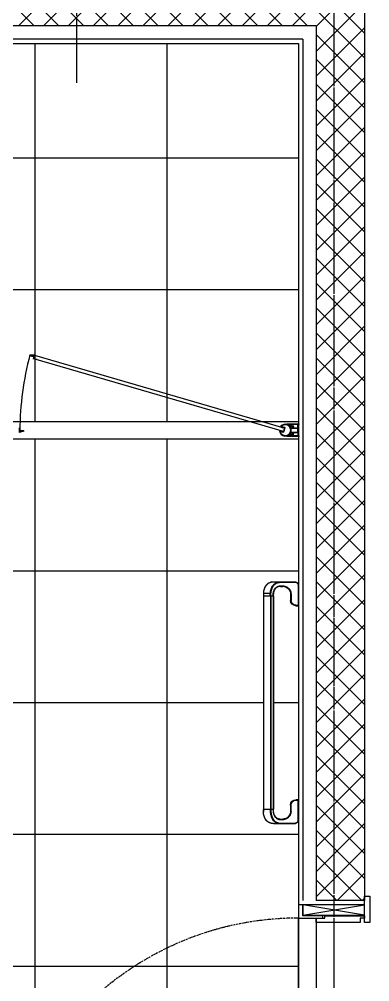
# Model space of a CAD drawing. Header units: millimetres. Extents: x 18456 to 179493, y -203649 to 469211.
# Drawn here: x 151276 to 152073, y 355508 to 357697 of the extents above; entities that cross this region are included whole.
import ezdxf

# ---------------------------------------------------------------- set-up
doc = ezdxf.new("R2010")
doc.units = ezdxf.units.MM
doc.linetypes.add('X-평면도(기본형)$0$CEN', pattern=[52.5, 50, -1, 0.5, -1])
doc.linetypes.add('X-평면도(기본형)$0$CENN', pattern=[6.3, 4, -1, 0.3, -1])
for name, color, linetype, true_color in [('X-평면도(기본형)$0$40HAT', 9, 'Continuous', 0x808080), ('X-평면도(기본형)$0$CEN', 1, 'X-평면도(기본형)$0$CEN', 0xff0000), ('X-평면도(기본형)$0$DOOR', 4, 'Continuous', 0x00ffff), ('X-평면도(기본형)$0$FIN', 9, 'Continuous', 0x808080), ('X-평면도(기본형)$0$FUR', 6, 'Continuous', 0xff00ff), ('X-평면도(기본형)$0$MC', 7, 'Continuous', 0x7f7fff), ('X-평면도(기본형)$0$TIL', 5, 'Continuous', 0x0000ff), ('X-평면도(기본형)$0$W2', 3, 'Continuous', 0x00ff00)]:
    doc.layers.add(name, color=color, linetype=linetype, true_color=true_color)

# ---------------------------------------------------------------- blocks, each defined once
blk = doc.blocks.new('X-평면도(기본형)$0$wd160750')
at = {"layer": 'X-평면도(기본형)$0$DOOR', "color": 1, "true_color": 0xff0000}
for p, q in [((23, 0), (0, 140)), ((23, 140), (0, 0)), ((727, 0), (750, 140)), ((727, 140), (750, 0))]:
    blk.add_line(p, q, dxfattribs=at)
at = {"layer": 'X-평면도(기본형)$0$DOOR', "color": 6, "true_color": 0xff00ff}
blk.add_lwpolyline([(30, 150), (70, 150), (70, 840), (30, 840)], close=True, dxfattribs=at)
at = {"layer": 'X-평면도(기본형)$0$DOOR'}
for points in [[(0, 140), (0, 150), (30, 150), (30, 95), (25, 95), (25, 140)], [(0, 0), (0, 140), (23, 140), (23, 0)], [(750, 140), (750, 150), (720, 150), (720, 95), (725, 95), (725, 140)], [(750, 0), (750, 140), (727, 140), (727, 0)], [(40, 110), (30, 110), (30, 90), (25, 90), (25, 0), (30, 0), (30, 10), (40, 10)], [(710, 110), (720, 110), (720, 90), (725, 90), (725, 0), (720, 0), (720, 10), (710, 10)], [(-20, 0), (40, 0), (40, -12), (-20, -12)], [(710, 0), (770, 0), (770, -12), (710, -12)]]:
    blk.add_lwpolyline(points, close=True, dxfattribs=at)
at = {"layer": 'X-평면도(기본형)$0$DOOR', "color": 8, "true_color": 0x808080}
blk.add_lwpolyline([(30, 150), (720, 150), (720, 110), (30, 110)], close=True, dxfattribs=at)
at = {"layer": 'X-평면도(기본형)$0$DOOR', "color": 1, "linetype": 'X-평면도(기본형)$0$CENN', "true_color": 0xff0000}
blk.add_arc((30, 150), 690, 0, 86.6766, dxfattribs=at)
blk = doc.blocks.new('X-평면도(기본형)$0$KH-530S-1 TOP')
at = {"layer": 'X-평면도(기본형)$0$FUR', "linetype": 'Continuous'}
for p, q in [((830447.8, -150945.6), (830447.8, -150895.5)), ((830449, -150895.5), (830447.8, -150895.5)), ((830449, -150929.2), (830449, -150895.5)), ((830455, -150889.5), (830455, -150888.4)), ((830455, -150888.4), (830502.1, -150888.4)), ((830455, -150889.5), (830501, -150889.5)), ((830501, -150894.5), (830501, -150889.5)), ((830502.1, -150894.5), (830501, -150894.5)), ((830502.1, -150888.4), (830502.1, -150894.5)), ((830990.7, -150888.4), (830943.5, -150888.4)), ((830943.5, -150894.5), (830943.5, -150888.4)), ((830943.5, -150894.5), (830944.7, -150894.5)), ((830990.7, -150889.5), (830944.7, -150889.5)), ((830944.7, -150894.5), (830944.7, -150889.5)), ((830990.7, -150889.5), (830990.7, -150888.4)), ((830996.7, -150895.5), (830997.8, -150895.5)), ((830996.7, -150929.2), (830996.7, -150895.5)), ((830997.8, -150945.6), (830997.8, -150895.5)), ((830466.3, -150909.6), (830465.7, -150908.6)), ((830476, -150906.7), (830476, -150905.5)), ((830476, -150905.5), (830490, -150905.5)), ((830490, -150906.7), (830476, -150906.7)), ((830490, -150906.7), (830490, -150905.5)), ((830969.7, -150905.5), (830955.7, -150905.5)), ((830955.7, -150906.7), (830955.7, -150905.5)), ((830969.7, -150906.7), (830955.7, -150906.7)), ((830969.7, -150906.7), (830969.7, -150905.5)), ((830979.4, -150909.6), (830980, -150908.6)), ((830457, -150929.2), (830457, -150924.3)), ((830458.1, -150929.6), (830458.1, -150924.5)), ((830987.5, -150929.6), (830987.5, -150924.5)), ((830988.7, -150929.2), (830988.7, -150924.3)), ((830448.2, -150949.4), (830448.2, -150949.4)), ((830455.2, -150961.8), (830455.9, -150962.4)), ((830480.1, -150951.1), (830474, -150951.1)), ((830480.1, -150952.7), (830474, -150952.7)), ((830476, -150945.6), (830476, -150946.1)), ((830476, -150945.6), (830480.1, -150945.6)), ((830480.1, -150946.1), (830476, -150946.1)), ((830480.1, -150945.6), (830480.1, -150968.4)), ((830480.1, -150947.4), (830480.6, -150947.4)), ((830480.1, -150951.6), (830480.6, -150951.6)), ((830480.1, -150966.6), (830480.6, -150966.6)), ((830480.6, -150968.3), (830480.6, -150945.7)), ((830965, -150945.7), (830480.6, -150945.7)), ((830965, -150946.2), (830480.6, -150946.2)), ((830965, -150951.1), (830480.6, -150951.1)), ((830965, -150952.5), (830480.6, -150952.5)), ((830965, -150945.7), (830965, -150968.3)), ((830965.5, -150947.4), (830965, -150947.4)), ((830965.5, -150951.6), (830965, -150951.6)), ((830965.5, -150966.6), (830965, -150966.6)), ((830965.5, -150945.6), (830969.7, -150945.6)), ((830965.5, -150945.6), (830965.5, -150968.4)), ((830965.5, -150946.1), (830969.7, -150946.1)), ((830965.5, -150951.1), (830971.7, -150951.1)), ((830965.5, -150952.7), (830971.7, -150952.7)), ((830969.7, -150945.6), (830969.7, -150946.1)), ((830971.7, -150968.4), (830971.7, -150951.1)), ((830997.5, -150949.4), (830997.5, -150949.4)), ((830474, -150968.2), (830480.1, -150968.2)), ((830480.1, -150968.4), (830474, -150968.4)), ((830965, -150968.1), (830480.6, -150968.1)), ((830965, -150968.3), (830480.6, -150968.3)), ((830971.7, -150968.2), (830965.5, -150968.2)), ((830971.7, -150968.4), (830965.5, -150968.4))]:
    blk.add_line(p, q, dxfattribs=at)
for points in [[(830470.2, -150944.8), (830469.5, -150944.6), (830468.7, -150944.3), (830467.8, -150943.9), (830467, -150943.5), (830466.2, -150943.1), (830465.4, -150942.7), (830464.6, -150942.2), (830463.9, -150941.6), (830463.3, -150941.1), (830462.6, -150940.5), (830462, -150939.9), (830461.5, -150939.2), (830460.9, -150938.5), (830460.4, -150937.8), (830460, -150937.1), (830459.6, -150936.3), (830459.3, -150935.5), (830459, -150934.7), (830458.7, -150933.8), (830458.5, -150933), (830458.3, -150932.1), (830458.2, -150931.2), (830458.2, -150930.3), (830458.1, -150929.6)], [(830987.5, -150929.6), (830987.5, -150930.3), (830987.5, -150931.2), (830987.4, -150932.1), (830987.2, -150933), (830987, -150933.8), (830986.7, -150934.7), (830986.4, -150935.5), (830986.1, -150936.3), (830985.7, -150937.1), (830985.3, -150937.8), (830984.8, -150938.5), (830984.2, -150939.2), (830983.7, -150939.9), (830983.1, -150940.5), (830982.4, -150941.1), (830981.8, -150941.6), (830981.1, -150942.2), (830980.3, -150942.7), (830979.5, -150943.1), (830978.7, -150943.5), (830977.9, -150943.9), (830977, -150944.3), (830976.2, -150944.6), (830975.5, -150944.8)], [(830447.8, -150945.6), (830447.9, -150946.5), (830447.9, -150947.6), (830448.1, -150948.7), (830448.2, -150949.8), (830448.5, -150950.8), (830448.8, -150951.9), (830449.1, -150952.9), (830449.5, -150953.9), (830449.9, -150954.9), (830450.4, -150955.8), (830451, -150956.8), (830451.6, -150957.7), (830452.2, -150958.6), (830452.9, -150959.4), (830453.6, -150960.2), (830454.4, -150961), (830455.2, -150961.8)], [(830989.8, -150962.4), (830990.5, -150961.8), (830991.3, -150961), (830992.1, -150960.2), (830992.8, -150959.4), (830993.5, -150958.6), (830994.1, -150957.7), (830994.7, -150956.8), (830995.3, -150955.9), (830995.8, -150954.9), (830996.2, -150953.9), (830996.6, -150952.9), (830996.9, -150951.9), (830997.2, -150950.8), (830997.5, -150949.8), (830997.6, -150948.7), (830997.8, -150947.6), (830997.8, -150946.5), (830997.8, -150945.6)]]:
    blk.add_lwpolyline(points, dxfattribs=at)
for centre, radius, start, end in [((830455, -150895.5), 7.15, 90, 180), ((830455, -150895.5), 6, 90, 180), ((830490, -150894.5), 12.2, 270, 0), ((830490, -150894.5), 11, 270, 0), ((830955.7, -150894.5), 12.2, 180, 270), ((830955.7, -150894.5), 11, 180, 270), ((830990.7, -150895.5), 7.15, 0, 90), ((830990.7, -150895.5), 6, 0, 90), ((830476, -150924.5), 17.9, 90, 180), ((830476, -150924.5), 19, 90, 122.8983), ((830969.7, -150924.5), 19, 57.1017, 90), ((830969.7, -150924.5), 17.9, 0, 90), ((830470.4, -150945.6), 22.5, 179.9974, 182.9154), ((830470.1, -150945.6), 22.3, 182.919, 183.9707), ((830469.9, -150945.6), 22, 183.9685, 186.2364), ((830469.6, -150945.6), 21.8, 186.239, 187.046), ((830469.4, -150945.6), 21.5, 187.0414, 189.9541), ((830471.3, -150942.9), 24.7, 231.3106, 231.75), ((830974.4, -150942.9), 24.7, 308.25, 308.6894), ((830976.3, -150945.6), 21.5, 350.0464, 352.9594), ((830975.8, -150945.6), 22, 353.7647, 356.0327), ((830976.1, -150945.6), 21.8, 352.9547, 353.7621), ((830975.3, -150945.6), 22.5, 357.0855, 0.0026), ((830975.6, -150945.6), 22.3, 356.0305, 357.0819)]:
    blk.add_arc(centre, radius, start, end, dxfattribs=at)
for points, knots in [([(830501, -150889.5), (830501.1, -150889.5), (830501.2, -150889.4), (830501.4, -150889.2), (830501.6, -150889), (830501.7, -150888.8), (830501.9, -150888.7), (830502, -150888.6), (830502, -150888.5), (830502.1, -150888.5), (830502.1, -150888.4), (830502.1, -150888.4), (830502.1, -150888.4), (830502.1, -150888.4)], [0, 0, 0, 0, 0.273421, 0.542841, 0.803517, 1.049277, 1.270838, 1.36857, 1.454933, 1.526701, 1.580117, 1.613258, 1.626429, 1.626429, 1.626429, 1.626429]), ([(830944.7, -150889.5), (830944.6, -150889.5), (830944.5, -150889.4), (830944.3, -150889.2), (830944.1, -150889), (830944, -150888.8), (830943.8, -150888.7), (830943.7, -150888.6), (830943.7, -150888.5), (830943.6, -150888.5), (830943.6, -150888.4), (830943.6, -150888.4), (830943.6, -150888.4), (830943.5, -150888.4)], [0, 0, 0, 0, 0.273421, 0.542841, 0.803517, 1.049277, 1.270838, 1.36857, 1.454933, 1.526701, 1.580117, 1.613258, 1.626429, 1.626429, 1.626429, 1.626429]), ([(830457, -150924.3), (830457, -150922.7), (830457.4, -150919.6), (830459.1, -150915.3), (830461.9, -150911.5), (830464.4, -150909.4), (830465.7, -150908.6)], [0, 0, 0, 0, 4.601942, 9.262095, 13.951856, 18.650133, 18.650133, 18.650133, 18.650133]), ([(830988.7, -150924.3), (830988.7, -150922.7), (830988.3, -150919.6), (830986.6, -150915.3), (830983.8, -150911.5), (830981.3, -150909.4), (830980, -150908.6)], [0, 0, 0, 0, 4.601942, 9.262095, 13.951856, 18.650133, 18.650133, 18.650133, 18.650133]), ([(830449, -150929.2), (830448.9, -150929.2), (830448.6, -150929.2), (830448.4, -150929.3), (830448.2, -150929.3), (830448.1, -150929.4), (830447.9, -150929.4), (830447.8, -150929.5), (830447.8, -150929.6)], [0, 0, 0, 0, 0.440988, 0.642531, 0.822402, 0.975483, 1.098602, 1.261762, 1.261762, 1.261762, 1.261762]), ([(830455.9, -150946.6), (830454.6, -150945.6), (830452.3, -150943.3), (830449.7, -150939.1), (830448.2, -150934.5), (830447.8, -150931.2), (830447.8, -150929.6)], [0, 0, 0, 0, 4.838628, 9.636886, 14.480568, 19.431019, 19.431019, 19.431019, 19.431019]), ([(830456.7, -150945.2), (830455.5, -150944.3), (830453.3, -150942.2), (830450.8, -150938.3), (830449.3, -150933.9), (830449, -150930.8), (830449, -150929.2)], [0, 0, 0, 0, 4.573855, 9.111983, 13.696208, 18.384347, 18.384347, 18.384347, 18.384347]), ([(830456.7, -150945.2), (830456.5, -150945.3), (830456.3, -150945.6), (830456.1, -150945.9), (830455.9, -150946.2), (830455.9, -150946.5), (830455.9, -150946.6)], [0, 0, 0, 0, 0.43664, 0.881561, 1.278008, 1.58144, 1.58144, 1.58144, 1.58144]), ([(830474, -150951.1), (830472.4, -150951.1), (830469.2, -150950.8), (830464.6, -150949.7), (830460.4, -150947.9), (830457.8, -150946.2), (830456.7, -150945.2)], [0, 0, 0, 0, 4.77972, 9.505934, 14.131864, 18.622684, 18.622684, 18.622684, 18.622684]), ([(830458.1, -150924.5), (830458.1, -150924.5), (830458.1, -150924.4), (830457.9, -150924.4), (830457.8, -150924.4), (830457.6, -150924.3), (830457.4, -150924.3), (830457.1, -150924.3), (830457, -150924.3)], [0, 0, 0, 0, 0.136541, 0.252864, 0.401806, 0.579319, 0.779705, 1.220335, 1.220335, 1.220335, 1.220335]), ([(830469.9, -150945.2), (830468.1, -150944.7), (830465.4, -150943.6), (830462.4, -150941.4), (830460.5, -150939.4), (830458.9, -150937.2), (830457.8, -150934.7), (830457.1, -150932), (830457, -150930.1), (830457, -150929.2)], [0, 0, 0, 0, 5.697319, 8.478851, 11.221022, 13.942253, 16.664795, 19.408929, 22.189651, 22.189651, 22.189651, 22.189651]), ([(830458.1, -150929.4), (830458, -150929.4), (830457.9, -150929.3), (830457.5, -150929.2), (830457.2, -150929.2), (830457, -150929.2)], [0, 0, 0, 0, 0.191673, 0.458247, 1.137682, 1.137682, 1.137682, 1.137682]), ([(830458.1, -150929.6), (830458.1, -150929.5), (830458.1, -150929.5), (830458.1, -150929.5), (830458.1, -150929.4)], [0, 0, 0, 0, 0.0283776, 0.1267171, 0.1267171, 0.1267171, 0.1267171]), ([(830470.2, -150944.8), (830470.2, -150944.8), (830470.2, -150944.8), (830470.1, -150944.8), (830470.1, -150944.9), (830470, -150945.1), (830469.9, -150945.2), (830469.9, -150945.2)], [0, 0, 0, 0, 0.0624954, 0.1133584, 0.1790971, 0.3537054, 0.5781731, 0.5781731, 0.5781731, 0.5781731]), ([(830476, -150946.1), (830475.5, -150946.1), (830473.4, -150946), (830471.4, -150945.7), (830469.9, -150945.2)], [0, 0, 0, 0, 1.54704, 6.149964, 6.149964, 6.149964, 6.149964]), ([(830470.2, -150944.8), (830470.7, -150944.9), (830472.6, -150945.4), (830474.5, -150945.6), (830476, -150945.6)], [0, 0, 0, 0, 1.449088, 5.835684, 5.835684, 5.835684, 5.835684]), ([(830975.5, -150944.8), (830975, -150944.9), (830973.1, -150945.4), (830971.2, -150945.6), (830969.7, -150945.6)], [0, 0, 0, 0, 1.449088, 5.835684, 5.835684, 5.835684, 5.835684]), ([(830969.7, -150946.1), (830970.2, -150946.1), (830972.3, -150946), (830974.3, -150945.7), (830975.8, -150945.2)], [0, 0, 0, 0, 1.54704, 6.149964, 6.149964, 6.149964, 6.149964]), ([(830971.7, -150951.1), (830973.3, -150951.1), (830976.5, -150950.8), (830981.1, -150949.7), (830985.3, -150947.9), (830987.9, -150946.2), (830989, -150945.2)], [0, 0, 0, 0, 4.77972, 9.505934, 14.131864, 18.622684, 18.622684, 18.622684, 18.622684]), ([(830975.5, -150944.8), (830975.5, -150944.8), (830975.5, -150944.8), (830975.6, -150944.8), (830975.6, -150944.9), (830975.7, -150945.1), (830975.8, -150945.2), (830975.8, -150945.2)], [0, 0, 0, 0, 0.0624955, 0.1133584, 0.1790972, 0.3537054, 0.578173, 0.578173, 0.578173, 0.578173]), ([(830975.8, -150945.2), (830977.6, -150944.7), (830980.3, -150943.6), (830983.3, -150941.4), (830985.2, -150939.4), (830986.8, -150937.2), (830987.9, -150934.7), (830988.6, -150932), (830988.7, -150930.1), (830988.7, -150929.2)], [0, 0, 0, 0, 5.697319, 8.478851, 11.221022, 13.942253, 16.664795, 19.408929, 22.189651, 22.189651, 22.189651, 22.189651]), ([(830987.5, -150924.5), (830987.5, -150924.5), (830987.6, -150924.4), (830987.8, -150924.4), (830987.9, -150924.4), (830988.1, -150924.3), (830988.3, -150924.3), (830988.6, -150924.3), (830988.7, -150924.3)], [0, 0, 0, 0, 0.136541, 0.252864, 0.401806, 0.579319, 0.779705, 1.220335, 1.220335, 1.220335, 1.220335]), ([(830987.5, -150929.6), (830987.5, -150929.5), (830987.6, -150929.5), (830987.6, -150929.5), (830987.6, -150929.4)], [0, 0, 0, 0, 0.0283776, 0.1267171, 0.1267171, 0.1267171, 0.1267171]), ([(830987.6, -150929.4), (830987.7, -150929.4), (830987.8, -150929.3), (830988.2, -150929.2), (830988.5, -150929.2), (830988.7, -150929.2)], [0, 0, 0, 0, 0.191673, 0.458247, 1.137682, 1.137682, 1.137682, 1.137682]), ([(830989, -150945.2), (830990.2, -150944.3), (830992.4, -150942.2), (830994.9, -150938.3), (830996.4, -150933.9), (830996.7, -150930.8), (830996.7, -150929.2)], [0, 0, 0, 0, 4.573855, 9.111983, 13.696208, 18.384347, 18.384347, 18.384347, 18.384347]), ([(830989, -150945.2), (830989.2, -150945.3), (830989.4, -150945.6), (830989.6, -150945.9), (830989.8, -150946.2), (830989.8, -150946.5), (830989.8, -150946.6)], [0, 0, 0, 0, 0.43664, 0.881561, 1.278008, 1.58144, 1.58144, 1.58144, 1.58144]), ([(830989.8, -150946.6), (830991.1, -150945.6), (830993.4, -150943.3), (830996, -150939.1), (830997.5, -150934.5), (830997.8, -150931.2), (830997.8, -150929.6)], [0, 0, 0, 0, 4.838628, 9.636886, 14.480568, 19.431019, 19.431019, 19.431019, 19.431019]), ([(830996.7, -150929.2), (830996.8, -150929.2), (830997.1, -150929.2), (830997.3, -150929.3), (830997.5, -150929.3), (830997.6, -150929.4), (830997.8, -150929.4), (830997.8, -150929.5), (830997.8, -150929.6)], [0, 0, 0, 0, 0.440988, 0.642531, 0.822402, 0.975483, 1.098602, 1.261762, 1.261762, 1.261762, 1.261762]), ([(830448.2, -150949.4), (830448.4, -150950.7), (830449.1, -150953.1), (830450.7, -150956.5), (830453, -150959.6), (830454.9, -150961.4), (830455.9, -150962.2)], [0, 0, 0, 0, 3.782075, 7.546649, 11.332033, 15.175038, 15.175038, 15.175038, 15.175038]), ([(830474, -150952.7), (830472.3, -150952.7), (830469, -150952.4), (830464.2, -150951.2), (830459.8, -150949.3), (830457.1, -150947.6), (830455.9, -150946.6)], [0, 0, 0, 0, 4.999589, 9.943207, 14.781928, 19.479328, 19.479328, 19.479328, 19.479328]), ([(830455.9, -150962.4), (830455.9, -150962.4), (830455.9, -150962.3), (830455.9, -150962.2), (830455.9, -150962.2)], [0, 0, 0, 0, 0.0503004, 0.2288824, 0.2288824, 0.2288824, 0.2288824]), ([(830455.9, -150962.4), (830457.2, -150963.3), (830459.8, -150965.1), (830464.3, -150967), (830469, -150968.2), (830472.3, -150968.4), (830474, -150968.4)], [0, 0, 0, 0, 4.692054, 9.512763, 14.429729, 19.39831, 19.39831, 19.39831, 19.39831]), ([(830456, -150962.3), (830457.2, -150963.2), (830459.9, -150965), (830464.3, -150966.8), (830469.1, -150968), (830472.4, -150968.2), (830474, -150968.2)], [0, 0, 0, 0, 4.655129, 9.447671, 14.342112, 19.290856, 19.290856, 19.290856, 19.290856]), ([(830971.7, -150952.7), (830973.4, -150952.7), (830976.7, -150952.4), (830981.5, -150951.2), (830985.9, -150949.3), (830988.6, -150947.6), (830989.8, -150946.6)], [0, 0, 0, 0, 4.999589, 9.943207, 14.781928, 19.479328, 19.479328, 19.479328, 19.479328]), ([(830989.7, -150962.3), (830988.5, -150963.2), (830985.8, -150965), (830981.4, -150966.8), (830976.6, -150968), (830973.3, -150968.2), (830971.7, -150968.2)], [0, 0, 0, 0, 4.655129, 9.447671, 14.342112, 19.290856, 19.290856, 19.290856, 19.290856]), ([(830989.8, -150962.4), (830988.5, -150963.3), (830985.9, -150965.1), (830981.4, -150967), (830976.7, -150968.2), (830973.4, -150968.4), (830971.7, -150968.4)], [0, 0, 0, 0, 4.692054, 9.512763, 14.429729, 19.39831, 19.39831, 19.39831, 19.39831]), ([(830997.5, -150949.4), (830997.3, -150950.7), (830996.6, -150953.1), (830995, -150956.5), (830992.7, -150959.6), (830990.8, -150961.4), (830989.8, -150962.2)], [0, 0, 0, 0, 3.782076, 7.546651, 11.332035, 15.175041, 15.175041, 15.175041, 15.175041]), ([(830989.8, -150962.4), (830989.8, -150962.4), (830989.8, -150962.3), (830989.8, -150962.2), (830989.8, -150962.2)], [0, 0, 0, 0, 0.0503003, 0.2288822, 0.2288822, 0.2288822, 0.2288822])]:
    blk.add_open_spline(points, degree=3, knots=knots, dxfattribs=at)
blk = doc.blocks.new('X-평면도(기본형)$0$ba15002700')
at = {"layer": 'X-평면도(기본형)$0$FUR', "true_color": 0x808080}
for points in [[(888.4, -709.3), (888.2, -710.1), (888.2, -710.1), (888.2, -710.1), (888.2, -710.1), (888.2, -710.1), (888.2, -710.2), (888.2, -710.2), (888.2, -710.2), (888.2, -710.2), (888.2, -710.2), (888.2, -710.2), (888.2, -710.2), (888.2, -710.2), (888.2, -710.2), (888.2, -710.2), (888.2, -710.3), (888.2, -710.3), (888.2, -710.3), (888.2, -710.3), (888.2, -710.3), (888.2, -710.3), (888.2, -710.3), (888.2, -710.3), (888.2, -710.3), (888.2, -710.3), (888.3, -710.3), (888.3, -710.4), (888.3, -710.4), (888.3, -710.4), (888.3, -710.4), (888.3, -710.4), (888.3, -710.4), (888.3, -710.4), (888.3, -710.4), (888.3, -710.4), (888.3, -710.4), (888.3, -710.4), (888.3, -710.4), (888.3, -710.4), (888.4, -710.4), (888.4, -710.4), (888.4, -710.5), (888.4, -710.5), (888.4, -710.5), (888.4, -710.5), (888.4, -710.5), (896.8, -713), (896.8, -713), (896.8, -713), (896.8, -713), (896.8, -713), (896.8, -713), (896.9, -713), (896.9, -713), (896.9, -713), (896.9, -713), (896.9, -713), (896.9, -713), (896.9, -713), (896.9, -713), (896.9, -713), (896.9, -713), (897, -713), (897, -713), (897, -713), (897, -713), (897, -713), (897, -712.9), (897, -712.9), (897, -712.9), (897, -712.9), (897, -712.9), (897.1, -712.9), (897.1, -712.9), (897.1, -712.9), (897.1, -712.9), (897.1, -712.9), (897.1, -712.9), (897.1, -712.9), (897.1, -712.9), (897.1, -712.9), (897.1, -712.9), (897.1, -712.8), (897.1, -712.8), (897.1, -712.8), (897.1, -712.8), (897.1, -712.8), (897.1, -712.8), (897.2, -712.8), (897.2, -712.8), (897.2, -712.8), (897.2, -712.8), (897.2, -712.8), (897.3, -712.2), (897.3, -712.2), (897.3, -712.2), (897.3, -712.2), (897.3, -712.2), (897.3, -712.1), (897.3, -712.1), (897.3, -712.1), (897.3, -712.1), (897.3, -712.1), (897.3, -712.1), (897.3, -712), (897.3, -712), (897.3, -712), (897.3, -712), (897.3, -712), (897.3, -712), (897.3, -711.9), (897.3, -711.9), (897.3, -711.9), (897.3, -711.9), (897.3, -711.9), (897.3, -711.9), (897.3, -711.8), (897.2, -711.8), (897.2, -711.8), (897.2, -711.8), (897.2, -711.8), (897.2, -711.8), (897.2, -711.8), (897.2, -711.8), (897.2, -711.7), (897.2, -711.7), (897.1, -711.7), (897.1, -711.7), (897.1, -711.7), (897.1, -711.7), (897.1, -711.7), (897.1, -711.7), (897.1, -711.7), (897.1, -711.7), (897, -711.6), (897, -711.6), (897, -711.6), (897, -711.6), (897, -711.6), (897, -711.6)], [(875.1, -881.4), (875.1, -880.6), (875.1, -880.6), (875.1, -880.6), (875.1, -880.6), (875.1, -880.6), (875.1, -880.6), (875.1, -880.6), (875.1, -880.5), (875.1, -880.5), (875.1, -880.5), (875.1, -880.5), (875.1, -880.5), (875.1, -880.5), (875.1, -880.5), (875, -880.5), (875, -880.5), (875, -880.5), (875, -880.5), (875, -880.4), (875, -880.4), (875, -880.4), (875, -880.4), (875, -880.4), (875, -880.4), (875, -880.4), (875, -880.4), (875, -880.4), (875, -880.4), (875, -880.4), (874.9, -880.4), (874.9, -880.4), (874.9, -880.4), (874.9, -880.4), (874.9, -880.3), (874.9, -880.3), (874.9, -880.3), (874.9, -880.3), (874.9, -880.3), (874.9, -880.3), (874.9, -880.3), (874.8, -880.3), (874.8, -880.3), (874.8, -880.3), (874.8, -880.3), (874.8, -880.3), (874.8, -880.3), (866.1, -880.1), (866, -880.1), (866, -880.1), (866, -880.1), (866, -880.1), (866, -880.1), (866, -880.1), (866, -880.1), (866, -880.1), (866, -880.1), (865.9, -880.1), (865.9, -880.1), (865.9, -880.1), (865.9, -880.1), (865.9, -880.1), (865.9, -880.1), (865.9, -880.1), (865.9, -880.1), (865.9, -880.1), (865.9, -880.1), (865.9, -880.1), (865.9, -880.1), (865.8, -880.2), (865.8, -880.2), (865.8, -880.2), (865.8, -880.2), (865.8, -880.2), (865.8, -880.2), (865.8, -880.2), (865.8, -880.2), (865.8, -880.2), (865.8, -880.2), (865.8, -880.2), (865.8, -880.2), (865.8, -880.3), (865.8, -880.3), (865.8, -880.3), (865.8, -880.3), (865.8, -880.3), (865.8, -880.3), (865.8, -880.3), (865.7, -880.3), (865.7, -880.3), (865.7, -880.3), (865.7, -880.4), (865.7, -880.4), (865.7, -880.4), (865.7, -880.9), (865.7, -880.9), (865.7, -881), (865.7, -881), (865.7, -881), (865.8, -881), (865.8, -881), (865.8, -881), (865.8, -881.1), (865.8, -881.1), (865.8, -881.1), (865.8, -881.1), (865.8, -881.1), (865.8, -881.1), (865.8, -881.2), (865.8, -881.2), (865.8, -881.2), (865.8, -881.2), (865.8, -881.2), (865.8, -881.2), (865.9, -881.2), (865.9, -881.2), (865.9, -881.3), (865.9, -881.3), (865.9, -881.3), (865.9, -881.3), (865.9, -881.3), (865.9, -881.3), (866, -881.3), (866, -881.3), (866, -881.3), (866, -881.4), (866, -881.4), (866, -881.4), (866, -881.4), (866.1, -881.4), (866.1, -881.4), (866.1, -881.4), (866.1, -881.4), (866.1, -881.4), (866.1, -881.4), (866.2, -881.4), (866.2, -881.4), (866.2, -881.4), (866.2, -881.4), (866.2, -881.4), (866.2, -881.4)]]:
    blk.add_hatch(color=8, dxfattribs=at).paths.add_polyline_path(points, flags=0)
at = {"layer": 'X-평면도(기본형)$0$FUR', "color": 8, "true_color": 0x808080}
for p, q in [((888.5, -708.9), (888.2, -710.1)), ((897, -711.6), (888.4, -709.3)), ((896.8, -713), (888.4, -710.5)), ((888.8, -708.7), (898.8, -708.1)), ((898.8, -708.1), (896, -718.3)), ((897.4, -713.2), (896.8, -713)), ((897.3, -712.2), (897.2, -712.8)), ((897.4, -713.2), (897.4, -713.2)), ((900.1, -709.8), (898, -717.5)), ((900.1, -709.8), (898, -717.5)), ((1465.5, -883), (898, -717.5)), ((905.4, -719.5), (898, -717.5)), ((1467.6, -875.2), (900.1, -709.8)), ((900.1, -709.8), (907.5, -711.8)), ((865.4, -885.3), (865.4, -874.7)), ((1459.1, -871.8), (1459.1, -871.9)), ((1459.3, -872.5), (1460.7, -873.3)), ((1460.7, -873.3), (1460.8, -872.9)), ((1460.8, -872.9), (1462.7, -873.5)), ((1461.7, -871.6), (1468.1, -873.3)), ((1462.7, -873.5), (1464.5, -874.3)), ((1464.5, -874.3), (1464.7, -873.7)), ((1464.7, -873.7), (1467.3, -874.4)), ((1467.6, -875), (1465.5, -883.2)), ((1467.6, -875.2), (1465.5, -883)), ((1468.7, -874.4), (1466.1, -884.3)), ((1473.2, -866.5), (1473.2, -866.3)), ((1473.7, -865.8), (1500.3, -865.8)), ((1478.2, -866.6), (1477.3, -867.5)), ((1481.7, -867.1), (1481.7, -867.7)), ((1498.7, -867.1), (1481.7, -867.1)), ((1482.4, -872.6), (1483.3, -871.7)), ((1498.7, -875.9), (1482.8, -875.9)), ((1489, -874.6), (1498.7, -874.6)), ((1498.7, -874.6), (1498.7, -867.1)), ((1498.7, -884.1), (1498.7, -875.9)), ((1500.3, -867.1), (1500, -867.1)), ((1500, -867.1), (1500, -892.9)), ((1500.3, -865.8), (1500.3, -867.1)), ((865.4, -880), (865.4, -880)), ((865.4, -880), (866.1, -880.1)), ((874.9, -882.2), (865.4, -885.3)), ((865.7, -880.9), (865.7, -880.4)), ((866.1, -880.1), (874.8, -880.3)), ((866.2, -881.4), (875.1, -881.4)), ((875.1, -881.9), (875.1, -880.6)), ((1456.5, -881.6), (1456.5, -881.7)), ((1458.5, -881.2), (1457, -881.3)), ((1458.5, -881.5), (1458.5, -881.2)), ((1460.4, -882.1), (1458.5, -881.5)), ((1465, -884.9), (1458.6, -883.2)), ((1462.4, -882.2), (1460.4, -882.1)), ((1462.2, -882.8), (1462.4, -882.2)), ((1464.8, -883.5), (1462.2, -882.8)), ((1473.2, -893.7), (1473.2, -893.5)), ((1500.3, -894.2), (1473.7, -894.2)), ((1477.3, -892.5), (1478.2, -893.4)), ((1481.7, -892.9), (1481.7, -892.3)), ((1498.7, -892.9), (1481.7, -892.9)), ((1483.3, -888.3), (1482.4, -887.4)), ((1482.8, -884.1), (1498.7, -884.1)), ((1489, -885.4), (1498.7, -885.4)), ((1498.7, -885.4), (1498.7, -892.9)), ((1500, -892.9), (1500.3, -892.9)), ((1500.3, -892.9), (1500.3, -894.2))]:
    blk.add_line(p, q, dxfattribs=at)
at = {"layer": 'X-평면도(기본형)$0$FUR', "color": 4, "ltscale": 3, "true_color": 0x00ffff}
blk.add_line((0, -860), (1500, -860), dxfattribs=at)
at = {"layer": 'X-평면도(기본형)$0$FUR', "color": 5, "ltscale": 3, "true_color": 0x0000ff}
blk.add_line((0, -900), (1500, -900), dxfattribs=at)
at = {"layer": 'X-평면도(기본형)$0$FUR', "color": 8, "true_color": 0x808080}
for centre, radius, start, end in [((1519.9, -880), 653.8, 164.8072, 180.0066), ((888.5, -710.2), 0.3, 165, 253.4016), ((888.8, -709), 0.3, 91.862, 165), ((896.9, -712.7), 0.3, 253.4016, 345), ((896.8, -712.1), 0.5, 345, 75), ((1469.9, -880), 13.5, 187.1916, 142.8084), ((1469.9, -880), 12.2, 197.0509, 132.9491), ((1459.6, -872), 0.5, 165, 238.1694), ((1461.8, -871.3), 0.3, 132.9491, 255), ((1473.7, -866.3), 0.5, 90, 180), ((1473.7, -866.5), 0.5, 180, 254.2082), ((1469.9, -880), 13.5, 54.4972, 74.2082), ((1469.9, -880), 14.5, 54.4972, 59.3755), ((1478, -868.6), 0.5, 234.4972, 54.4972), ((1469.9, -880), 15.7, 31.7785, 58.2215), ((1481.3, -871.9), 0.5, 35.5028, 215.5028), ((1469.9, -880), 13.5, 17.6802, 35.5028), ((1469.9, -880), 17, 33.8919, 46.126), ((1469.9, -880), 14.5, 30.6245, 35.5028), ((1484.4, -870.2), 0.5, 213.8919, 310.0094), ((1486.7, -872.9), 3, 46.0571, 130.0094), ((1486.7, -872.9), 1.7, 46.0571, 313.9429), ((1488.3, -871.2), 0.65, 226.0571, 46.0571), ((1488.3, -874.6), 0.65, 359.3015, 133.9429), ((866, -880.4), 0.3, 88.4016, 180), ((866.2, -880.9), 0.5, 180, 270), ((874.8, -880.6), 0.3, 0, 88.4016), ((874.8, -881.9), 0.3, 286.862, 0), ((1457, -881.8), 0.5, 91.8306, 165), ((1458.5, -883.5), 0.3, 75, 197.0509), ((1473.7, -893.5), 0.5, 105.7918, 180), ((1473.7, -893.7), 0.5, 180, 270), ((1469.9, -880), 13.5, 285.7918, 305.5028), ((1469.9, -880), 14.5, 300.6245, 305.5028), ((1478, -891.4), 0.5, 305.5028, 125.5028), ((1469.9, -880), 15.7, 301.7785, 328.2215), ((1481.3, -888.1), 0.5, 144.4972, 324.4972), ((1469.9, -880), 13.5, 324.4972, 342.3198), ((1469.9, -880), 14.5, 324.4972, 329.3755), ((1469.9, -880), 17, 313.874, 326.1081), ((1484.4, -889.8), 0.5, 49.9906, 146.1081), ((1486.7, -887.1), 3, 229.9906, 313.9429), ((1486.7, -887.1), 1.7, 46.0571, 313.9429), ((1488.3, -885.4), 0.65, 226.0571, 0.6985), ((1488.3, -888.8), 0.65, 313.9429, 133.9429)]:
    blk.add_arc(centre, radius, start, end, dxfattribs=at)
at = {"layer": 'X-평면도(기본형)$0$FUR', "color": 8, "true_color": 0x808080, "extrusion": (0, 0, -1)}
for centre, radius, start, end in [((-1467.2, -874.9), 0.5, 105, 195), ((-1467.9, -874.2), 0.9, 105, 195), ((-1465, -883), 0.5, 195, 285), ((-1465.2, -884), 0.9, 195, 285)]:
    blk.add_arc(centre, radius, start, end, dxfattribs=at)
at = {"layer": 'X-평면도(기본형)$0$MC'}
blk.add_lwpolyline([(0, 0), (1500, 0), (1500, -2700), (0, -2700)], close=True, dxfattribs=at)
at = {"layer": 'X-평면도(기본형)$0$TIL'}
for p, q in [((900, 0), (900, -860)), ((1200, 0), (1200, -860)), ((100, -260), (1500, -260)), ((100, -560), (1500, -560)), ((900, -900), (900, -2700)), ((1200, -900), (1200, -2700)), ((555, -1200), (1500, -1200)), ((1420.1, -1500), (555, -1500)), ((1500, -1500), (1442.7, -1500)), ((1500, -1800), (130, -1800)), ((1500, -2100), (387.5, -2100))]:
    blk.add_line(p, q, dxfattribs=at)
at = {"layer": 'X-평면도(기본형)$0$FUR', "xscale": -1, "rotation": 270}
blk.add_blockref('X-평면도(기본형)$0$KH-530S-1 TOP', (152388.4, -832222.8), dxfattribs=at)

msp = doc.modelspace()

# ---------------------------------------------------------------- hatches: boundary and pattern name
at = {"layer": 'X-평면도(기본형)$0$40HAT'}
h = msp.add_hatch(dxfattribs=at)
h.set_pattern_fill('H3', color=256, scale=40, style=0, pattern_type=2)
h.set_pattern_definition([(315, (-174175.336, 75338.112), (28.2842712, 28.2842712), []), (45, (-174175.336, 75338.112), (-28.2842712, 28.2842712), [])])
h.paths.add_polyline_path([(152061.3, 355692.4), (151951.3, 355692.4), (151951.3, 357682.4), (150371.3, 357682.4), (150371.3, 354902.4), (150281.3, 354902.4), (150281.3, 357772.4), (151351.3, 357772.4), (151351.3, 359122.4), (152061.3, 359122.4), (152061.3, 359012.4), (151461.3, 359012.4), (151461.3, 357792.4), (152061.3, 357792.4)], flags=0)

# ---------------------------------------------------------------- linework, layer by layer
at = {"layer": 'X-평면도(기본형)$0$CEN'}
for p, q in [((151991.3, 362057.4), (151991.3, 354777.4)), ((151406.3, 359172.4), (151406.3, 357552.4))]:
    msp.add_line(p, q, dxfattribs=at)
at = {"layer": 'X-평면도(기본형)$0$FIN'}
for q in [(150391.3, 357652.4), (151921.3, 355692.4)]:
    msp.add_line((151921.3, 357652.4), q, dxfattribs=at)
at = {"layer": 'X-평면도(기본형)$0$W2'}
for p, q in [((152061.3, 357792.4), (152061.3, 355692.4)), ((151951.3, 357682.4), (150371.3, 357682.4)), ((151951.3, 357682.4), (151951.3, 355692.4)), ((152061.3, 355692.4), (151951.3, 355692.4))]:
    msp.add_line(p, q, dxfattribs=at)

# ---------------------------------------------------------------- block references
msp.add_blockref('X-평면도(기본형)$0$ba15002700', (150411.3, 357642.4))
at = {"layer": 'X-평면도(기본형)$0$DOOR', "rotation": 89.9999999880472}
msp.add_blockref('X-평면도(기본형)$0$wd160750', (152061.3, 354932.4), dxfattribs=at)

doc.saveas('drawing.dxf')
